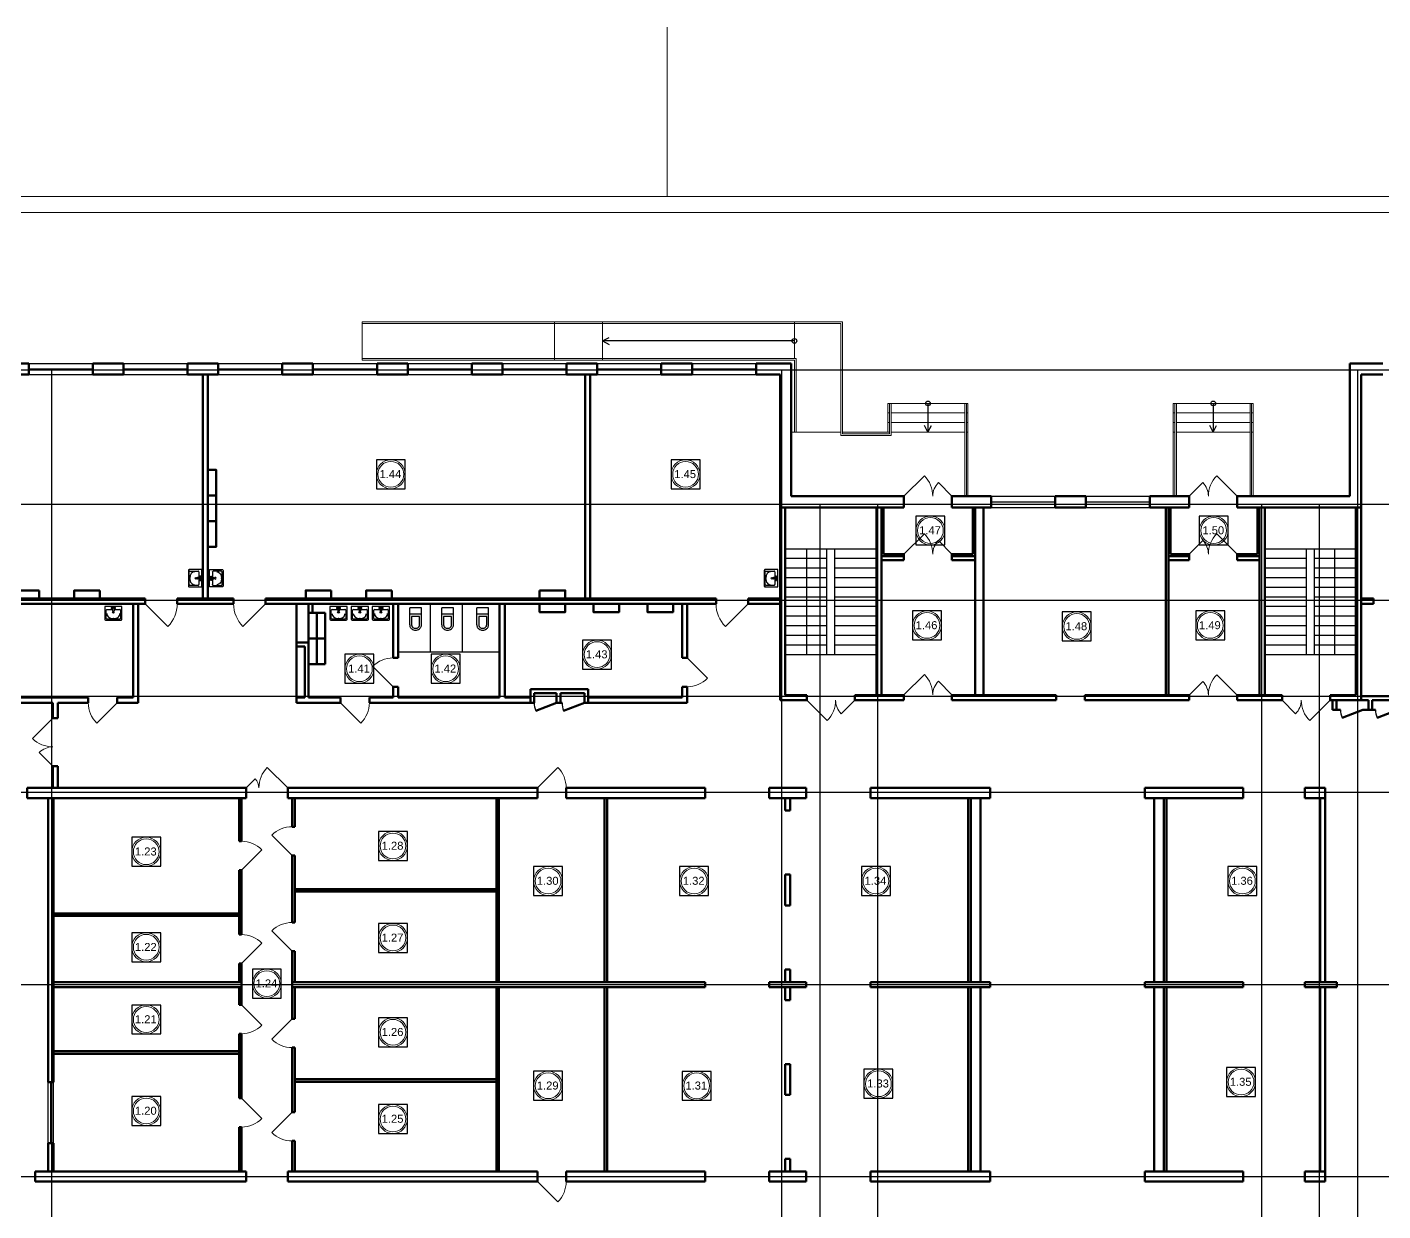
# Model space of a CAD drawing. Header units: metres. Extents: x -5 to 458, y -5 to 65.
# Drawn here: x 22.08 to 64.43, y 27.74 to 64.71 of the extents above; entities that cross this region are included whole.
import ezdxf
from ezdxf.enums import TextEntityAlignment as Align

# ---------------------------------------------------------------- set-up
doc = ezdxf.new("R2010")
doc.units = ezdxf.units.M
doc.linetypes.add('ACAD_ISO04W100', pattern=[30, 24, -3, 0, -3])
for name, color, linetype, lineweight in [('Level 50', 7, 'Continuous', 0), ('Двери', 250, 'Continuous', 5), ('Стены', 7, 'Continuous', 50)]:
    doc.layers.add(name, color=color, linetype=linetype, lineweight=lineweight)
for name, color, linetype in [('SANTEH', 7, 'Continuous'), ('YOLO_TABLE', 1, 'Continuous'), ('Окна', 127, 'Continuous'), ('Оси', 30, 'Continuous'), ('размеры оси', 163, 'Continuous'), ('Сантехника', 7, 'Continuous')]:
    doc.layers.add(name, color=color, linetype=linetype)
doc.styles.add('Style-Arial', font='arial.ttf')

# ---------------------------------------------------------------- blocks, each defined once
blk = doc.blocks.new('Rac7')
at = {"color": 0}
for p, q in [((-39501, -24232), (-39501, -23830)), ((-39474, -23808), (-38988, -23808)), ((-39457, -23859), (-39457, -24115)), ((-39032, -23838), (-39430, -23838)), ((-39430, -24136), (-39253, -24136)), ((-39253, -24186), (-39253, -24094)), ((-39221, -23855), (-39241, -23855)), ((-39209, -24186), (-39209, -24094)), ((-39209, -24136), (-39032, -24136)), ((-39005, -24115), (-39005, -23859)), ((-39005, -23859), (-39005, -23859)), ((-38961, -23830), (-38961, -24232)), ((-38961, -24232), (-39501, -24232)), ((-39297, -24164), (-39253, -24164)), ((-39297, -24194), (-39297, -24164)), ((-39165, -24194), (-39297, -24194)), ((-39253, -24186), (-39209, -24186)), ((-39209, -24164), (-39165, -24164)), ((-39165, -24164), (-39165, -24194))]:
    blk.add_line(p, q, dxfattribs=at)
at = {"color": 0, "extrusion": (0, 0, -1)}
for centre, major_axis, start_param, end_param in [((-39474, -23830), (-27, 0), 0, 1.570796), ((-39430, -23859), (-27, 0), 0, 1.570796), ((-39430, -24115), (-27, 0), -1.570796, 0), ((-39241, -24007), (-194, 0), 0, 1.570796), ((-39231, -24104), (-25.3, 0), 0.552816, 2.588777), ((-39221, -24007), (-194, 0), 1.570796, 3.141593), ((-39032, -23859), (-27, 0), 1.570796, 3.141593), ((-39032, -24115), (-27, 0), -3.141593, -1.570796), ((-38988, -23830), (-27, 0), 1.570796, 3.141593)]:
    blk.add_ellipse(centre, major_axis=major_axis, ratio=0.785714, start_param=start_param, end_param=end_param, dxfattribs=at)
blk.add_ellipse((-39231, -24048), major_axis=(-27.9, 0), ratio=0.785714, dxfattribs=at)
blk = doc.blocks.new('WC With Cistern_103')
at = {"layer": 'SANTEH', "linetype": 'Continuous'}
for p, q in [((0, 170), (0, 700)), ((370, 700), (0, 700)), ((370, 500), (0, 500)), ((60, 425), (60, 170)), ((310, 425), (60, 425)), ((310, 170), (310, 425)), ((370, 170), (370, 700))]:
    blk.add_line(p, q, dxfattribs=at)
for points in [[(0, 170), (1, 151), (4, 133), (10, 115), (17, 97), (27, 81), (38, 66), (51, 52), (65, 40)], [(60, 170), (61, 158), (63, 146), (66, 135), (71, 124), (77, 114), (84, 104), (92, 96), (101, 88)], [(65, 40), (92, 23), (122, 10), (153, 3), (185, 0), (217, 3), (248, 10), (278, 23), (305, 40)], [(101, 88), (120, 76), (141, 67), (163, 62), (185, 60), (207, 62), (229, 67), (250, 76), (269, 88)], [(269, 88), (278, 96), (286, 104), (293, 114), (299, 124), (304, 135), (307, 146), (309, 158), (310, 170)], [(305, 40), (319, 52), (332, 66), (343, 81), (353, 97), (360, 115), (366, 133), (369, 151), (370, 170)]]:
    blk.add_lwpolyline(points, dxfattribs=at)
blk = doc.blocks.new('*U49')
at = {"color": 7, "linetype": 'Continuous', "lineweight": 0}
blk.add_line((-21.025, 29.7), (-21.025, 34.988), dxfattribs=at)
at = {"color": 7, "linetype": 'Continuous', "lineweight": 0, "flags": 128}
blk.add_lwpolyline([(63.075, 29.7), (63.075, -29.7), (-63.075, -29.7), (-63.075, 29.7), (63.075, 29.7)], close=True, dxfattribs=at)
at = {"layer": 'Level 50', "color": 7, "linetype": 'Continuous', "lineweight": 13}
blk.add_line((62.575, 29.2), (-61.075, 29.2), dxfattribs=at)

msp = doc.modelspace()

# ---------------------------------------------------------------- linework, layer by layer
for p, q in [((40.050688, 54.910412), (40.260706, 55.016491)), ((46.050688, 54.910412), (40.050688, 54.910412)), ((40.050688, 54.910412), (40.260706, 54.804333)), ((50.220688, 52.960412), (50.220688, 52.060412)), ((59.130688, 52.960412), (59.130688, 52.060412)), ((50.220688, 52.060412), (50.114609, 52.27043)), ((50.220688, 52.060412), (50.326767, 52.27043)), ((59.130688, 52.060412), (59.024609, 52.27043)), ((59.130688, 52.060412), (59.236767, 52.27043)), ((48.610688, 48.410412), (45.760688, 48.410412)), ((46.437177, 45.110412), (46.437177, 48.410412)), ((47.060688, 45.110412), (47.060688, 48.410412)), ((47.310688, 45.110412), (47.310688, 48.410412)), ((63.590688, 48.410412), (60.740688, 48.410412)), ((62.040688, 45.110412), (62.040688, 48.410412)), ((62.290688, 45.110412), (62.290688, 48.410412)), ((62.930677, 45.110412), (62.930677, 48.410412)), ((47.060688, 48.110412), (45.760688, 48.110412)), ((48.610688, 48.110412), (47.310688, 48.110412)), ((62.040688, 48.110412), (60.740688, 48.110412)), ((63.590688, 48.110412), (62.290688, 48.110412)), ((47.060688, 47.810412), (45.760688, 47.810412)), ((47.060688, 47.510412), (45.760688, 47.510412)), ((48.610688, 47.810412), (47.310688, 47.810412)), ((48.610688, 47.510412), (47.310688, 47.510412)), ((62.040688, 47.810412), (60.740688, 47.810412)), ((62.040688, 47.510412), (60.740688, 47.510412)), ((63.590688, 47.810412), (62.290688, 47.810412)), ((63.590688, 47.510412), (62.290688, 47.510412)), ((47.060688, 47.210412), (45.760688, 47.210412)), ((48.610688, 47.210412), (47.310688, 47.210412)), ((62.040688, 47.210412), (60.740688, 47.210412)), ((63.590688, 47.210412), (62.290688, 47.210412)), ((47.060688, 46.910412), (45.760688, 46.910412)), ((47.060688, 46.610412), (45.760688, 46.610412)), ((48.610688, 46.910412), (47.310688, 46.910412)), ((48.610688, 46.610412), (47.310688, 46.610412)), ((62.040688, 46.910412), (60.740688, 46.910412)), ((62.040688, 46.610412), (60.740688, 46.610412)), ((63.590688, 46.910412), (62.290688, 46.910412)), ((63.590688, 46.610412), (62.290688, 46.610412)), ((47.060688, 46.310412), (45.760688, 46.310412)), ((48.610688, 46.310412), (47.310688, 46.310412)), ((62.040688, 46.310412), (60.740688, 46.310412)), ((63.590688, 46.310412), (62.290688, 46.310412)), ((47.060688, 46.010412), (45.760688, 46.010412)), ((48.610688, 46.010412), (47.310688, 46.010412)), ((62.040688, 46.010412), (60.740688, 46.010412)), ((63.590688, 46.010412), (62.290688, 46.010412)), ((47.060688, 45.710412), (45.760688, 45.710412)), ((47.060688, 45.410412), (45.760688, 45.410412)), ((48.610688, 45.710412), (47.310688, 45.710412)), ((48.610688, 45.410412), (47.310688, 45.410412)), ((62.040688, 45.710412), (60.740688, 45.710412)), ((62.040688, 45.410412), (60.740688, 45.410412)), ((63.590688, 45.710412), (62.290688, 45.710412)), ((63.590688, 45.410412), (62.290688, 45.410412)), ((48.610688, 45.110412), (45.760688, 45.110412)), ((63.590688, 45.110412), (60.740688, 45.110412))]:
    msp.add_line(p, q)
for centre in [(46.050688, 54.910412), (50.220688, 52.960412), (59.130688, 52.960412)]:
    msp.add_circle(centre, 0.07364)
at = {"color": 7, "linetype": 'Continuous', "lineweight": 13}
for centre, radius in [((33.441373, 50.744183), 0.452013), ((33.441373, 50.744183), 0.402013), ((42.648482, 50.744183), 0.452013), ((42.648482, 50.744183), 0.402013), ((50.296409, 48.988976), 0.452013), ((50.296409, 48.988976), 0.402013), ((59.146446, 48.988976), 0.452013), ((59.146446, 48.988976), 0.402013), ((50.188502, 46.024099), 0.452013), ((50.188502, 46.024099), 0.402013), ((54.867796, 45.992181), 0.452013), ((54.867796, 45.992181), 0.402013), ((59.038539, 46.024099), 0.452013), ((59.038539, 46.024099), 0.402013), ((39.884377, 45.114013), 0.452013), ((39.884377, 45.114013), 0.402013), ((32.460853, 44.669721), 0.452013), ((32.460853, 44.669721), 0.402013), ((35.156417, 44.669721), 0.452013), ((35.156417, 44.669721), 0.402013), ((25.800688, 38.955107), 0.452013), ((33.508581, 39.135167), 0.452013), ((33.508581, 39.135167), 0.402013), ((25.800688, 38.955107), 0.402013), ((38.355111, 38.039776), 0.452013), ((38.355111, 38.039776), 0.402013), ((42.915598, 38.039776), 0.452013), ((42.915598, 38.039776), 0.402013), ((48.59345, 38.039776), 0.452013), ((48.59345, 38.039776), 0.402013), ((60.042489, 38.039776), 0.452013), ((60.042489, 38.039776), 0.402013), ((25.800688, 35.972175), 0.452013), ((33.508581, 36.264319), 0.452013), ((33.508581, 36.264319), 0.402013), ((25.800688, 35.972175), 0.402013), ((29.56938, 34.834376), 0.452013), ((29.56938, 34.834376), 0.402013), ((25.800688, 33.714346), 0.452013), ((25.800688, 33.714346), 0.402013), ((33.508581, 33.317558), 0.452013), ((33.508581, 33.317558), 0.402013), ((60.001524, 31.760962), 0.452013), ((38.355111, 31.644488), 0.452013), ((38.355111, 31.644488), 0.402013), ((42.995958, 31.643162), 0.452013), ((42.995958, 31.643162), 0.402013), ((48.673958, 31.707716), 0.452013), ((48.673958, 31.707716), 0.402013), ((60.001524, 31.760962), 0.402013), ((25.800688, 30.857039), 0.452013), ((25.800688, 30.857039), 0.402013), ((33.508581, 30.605976), 0.452013), ((33.508581, 30.605976), 0.402013)]:
    msp.add_circle(centre, radius, dxfattribs=at)
at = {"layer": 'SANTEH'}
for p, q in [((34.670688, 46.700412), (34.670688, 45.200412)), ((35.670688, 46.700412), (35.670688, 45.200412)), ((33.670688, 45.200412), (36.840688, 45.200412))]:
    msp.add_line(p, q, dxfattribs=at)
for centre in [(38.620688, 43.610412), (39.490688, 43.610412), (63.807582, 43.390412), (64.900688, 43.390412)]:
    msp.add_arc(centre, 0.7, 180, 201.0579294, dxfattribs=at)
at = {"layer": 'YOLO_TABLE'}
for points in [[(32.98936, 50.29217), (33.893387, 50.29217), (33.893387, 51.196197), (32.98936, 51.196197)], [(42.196469, 50.29217), (43.100496, 50.29217), (43.100496, 51.196197), (42.196469, 51.196197)], [(49.844396, 48.536962), (50.748423, 48.536962), (50.748423, 49.440989), (49.844396, 49.440989)], [(58.694432, 48.536962), (59.598459, 48.536962), (59.598459, 49.440989), (58.694432, 49.440989)], [(49.736489, 45.572085), (50.640516, 45.572085), (50.640516, 46.476112), (49.736489, 46.476112)], [(54.415783, 45.540168), (55.319809, 45.540168), (55.319809, 46.444195), (54.415783, 46.444195)], [(58.586526, 45.572085), (59.490552, 45.572085), (59.490552, 46.476112), (58.586526, 46.476112)], [(39.432363, 44.662), (40.33639, 44.662), (40.33639, 45.566027), (39.432363, 45.566027)], [(32.008839, 44.217708), (32.912866, 44.217708), (32.912866, 45.121735), (32.008839, 45.121735)], [(34.704404, 44.217708), (35.60843, 44.217708), (35.60843, 45.121735), (34.704404, 45.121735)], [(25.348674, 38.503093), (26.252701, 38.503093), (26.252701, 39.40712), (25.348674, 39.40712)], [(33.056568, 38.683154), (33.960595, 38.683154), (33.960595, 39.587181), (33.056568, 39.587181)], [(37.903098, 37.587763), (38.807125, 37.587763), (38.807125, 38.491789), (37.903098, 38.491789)], [(42.463584, 37.587763), (43.367611, 37.587763), (43.367611, 38.491789), (42.463584, 38.491789)], [(48.141437, 37.587763), (49.045464, 37.587763), (49.045464, 38.491789), (48.141437, 38.491789)], [(59.590475, 37.587763), (60.494502, 37.587763), (60.494502, 38.491789), (59.590475, 38.491789)], [(25.348674, 35.520162), (26.252701, 35.520162), (26.252701, 36.424189), (25.348674, 36.424189)], [(33.056568, 35.812306), (33.960595, 35.812306), (33.960595, 36.716333), (33.056568, 36.716333)], [(29.117367, 34.382363), (30.021394, 34.382363), (30.021394, 35.286389), (29.117367, 35.286389)], [(25.348674, 33.262333), (26.252701, 33.262333), (26.252701, 34.166359), (25.348674, 34.166359)], [(33.056568, 32.865545), (33.960595, 32.865545), (33.960595, 33.769572), (33.056568, 33.769572)], [(59.549511, 31.308948), (60.453537, 31.308948), (60.453537, 32.212975), (59.549511, 32.212975)], [(37.903098, 31.192475), (38.807125, 31.192475), (38.807125, 32.096502), (37.903098, 32.096502)], [(42.543944, 31.191148), (43.447971, 31.191148), (43.447971, 32.095175), (42.543944, 32.095175)], [(48.221945, 31.255703), (49.125972, 31.255703), (49.125972, 32.15973), (48.221945, 32.15973)], [(25.348674, 30.405025), (26.252701, 30.405025), (26.252701, 31.309052), (25.348674, 31.309052)], [(33.056568, 30.153963), (33.960595, 30.153963), (33.960595, 31.05799), (33.056568, 31.05799)]]:
    msp.add_lwpolyline(points, close=True, dxfattribs=at)
at = {"layer": 'Двери'}
for p, q in [((49.470688, 50.060412), (50.107084, 50.696808)), ((50.970688, 50.060412), (50.546424, 50.484676)), ((58.380688, 50.060412), (58.804952, 50.484676)), ((59.880688, 50.060412), (59.244292, 50.696808)), ((49.470688, 48.250412), (50.107084, 48.886808)), ((59.880688, 48.250412), (59.244292, 48.886808)), ((50.970688, 48.250412), (50.546424, 48.674676)), ((58.380688, 48.250412), (58.804952, 48.674676)), ((25.770688, 46.700412), (26.477794, 45.993305)), ((29.530688, 46.700412), (28.823581, 45.993305)), ((44.600688, 46.700412), (43.893581, 45.993305)), ((42.700688, 45.010412), (43.337084, 44.374016)), ((33.510688, 44.110412), (32.874292, 44.746808)), ((49.470786, 43.860675), (50.107914, 44.496338)), ((59.880779, 43.848684), (59.245116, 44.485813)), ((50.970785, 43.858947), (50.54701, 44.2837)), ((58.38078, 43.850412), (58.805532, 44.274187)), ((46.435688, 43.690412), (47.072084, 43.054016)), ((47.935688, 43.690412), (47.511424, 43.266148)), ((61.280688, 43.690412), (61.704952, 43.266148)), ((62.780688, 43.690412), (62.144292, 43.054016)), ((24.890688, 43.610412), (24.254292, 42.974016)), ((31.870688, 43.610412), (32.507084, 42.974016)), ((22.880688, 43.130412), (22.244292, 42.494016)), ((22.880688, 41.630412), (22.456424, 42.054676)), ((30.220688, 40.950412), (29.584292, 41.586808)), ((38.020688, 40.950412), (38.657084, 41.586808)), ((28.920688, 40.950412), (29.20353, 41.233255)), ((30.360688, 38.835412), (29.724292, 39.471808)), ((28.780688, 38.380412), (29.417084, 39.016808)), ((30.360688, 35.845412), (29.724292, 36.481808)), ((28.780688, 35.465412), (29.417084, 36.101808)), ((28.780688, 34.170412), (29.417084, 33.534016)), ((30.360688, 33.735412), (29.724292, 33.099016)), ((28.780688, 31.255412), (29.417084, 30.619016)), ((30.360688, 30.820412), (29.724292, 30.184016)), ((38.020688, 28.650412), (38.657084, 28.014016))]:
    msp.add_line(p, q, dxfattribs=at)
for centre, radius, start, end in [((49.470688, 50.060412), 0.9, 0, 45), ((50.970688, 50.060412), 0.6, 135, 180), ((58.380688, 50.060412), 0.6, 0, 45), ((59.880688, 50.060412), 0.9, 135, 180), ((49.470688, 48.250412), 0.9, 0, 45), ((59.880688, 48.250412), 0.9, 135, 180), ((50.970688, 48.250412), 0.6, 135, 180), ((58.380688, 48.250412), 0.6, 0, 45), ((25.770688, 46.700412), 1, 315, 0), ((29.530688, 46.700412), 1, 180, 225), ((44.600688, 46.700412), 1, 180, 225), ((33.510688, 44.110412), 0.9, 90, 135), ((49.470786, 43.860675), 0.9, 359.9340033, 44.9340033), ((59.880779, 43.848684), 0.9, 134.9340033, 179.9340033), ((42.700688, 45.010412), 0.9, 270, 315), ((50.970785, 43.858947), 0.6, 134.9340033, 179.9340033), ((58.38078, 43.850412), 0.6, 359.9340033, 44.9340033), ((46.435688, 43.690412), 0.9, 315, 0), ((47.935688, 43.690412), 0.6, 180, 225), ((61.280688, 43.690412), 0.6, 315, 0), ((62.780688, 43.690412), 0.9, 180, 225), ((24.890688, 43.610412), 0.9, 180, 225), ((31.870688, 43.610412), 0.9, 315, 0), ((22.880688, 43.130412), 0.9, 225, 270), ((22.880688, 41.630412), 0.6, 90, 135), ((30.220688, 40.950412), 0.9, 135, 180), ((38.020688, 40.950412), 0.9, 0, 45), ((28.920688, 40.950412), 0.4, 0, 45), ((30.360688, 38.835412), 0.9, 90, 135), ((28.780688, 38.380412), 0.9, 45, 90), ((30.360688, 35.845412), 0.9, 90, 135), ((28.780688, 35.465412), 0.9, 45, 90), ((28.780688, 34.170412), 0.9, 270, 315), ((30.360688, 33.735412), 0.9, 225, 270), ((28.780688, 31.255412), 0.9, 270, 315), ((30.360688, 30.820412), 0.9, 225, 270), ((38.020688, 28.650412), 0.9, 315, 0)]:
    msp.add_arc(centre, radius, start, end, dxfattribs=at)
at = {"layer": 'Окна'}
for p, q in [((22.130688, 54.210412), (24.130688, 54.210412)), ((25.090688, 54.210412), (27.090688, 54.210412)), ((28.050688, 54.210412), (30.050688, 54.210412)), ((31.010688, 54.210412), (33.010688, 54.210412)), ((33.970688, 54.210412), (35.970688, 54.210412)), ((36.930688, 54.210412), (38.930688, 54.210412)), ((39.890688, 54.210412), (41.890688, 54.210412)), ((42.850688, 54.210412), (44.850688, 54.210412)), ((22.130688, 54.035412), (24.130688, 54.035412)), ((22.130688, 53.860412), (24.130688, 53.860412)), ((25.090688, 54.035412), (27.090688, 54.035412)), ((25.090688, 53.860412), (27.090688, 53.860412)), ((28.050688, 54.035412), (30.050688, 54.035412)), ((28.050688, 53.860412), (30.050688, 53.860412)), ((31.010688, 54.035412), (33.010688, 54.035412)), ((31.010688, 53.860412), (33.010688, 53.860412)), ((33.970688, 54.035412), (35.970688, 54.035412)), ((33.970688, 53.860412), (35.970688, 53.860412)), ((36.930688, 54.035412), (38.930688, 54.035412)), ((36.930688, 53.860412), (38.930688, 53.860412)), ((39.890688, 54.035412), (41.890688, 54.035412)), ((39.890688, 53.860412), (41.890688, 53.860412)), ((42.850688, 54.035412), (44.850688, 54.035412)), ((42.850688, 53.860412), (44.850688, 53.860412)), ((52.195688, 50.060412), (54.195688, 50.060412)), ((55.155688, 50.060412), (57.155688, 50.060412)), ((52.195688, 49.885412), (54.195688, 49.885412)), ((52.195688, 49.710412), (54.195688, 49.710412)), ((55.155688, 49.885412), (57.155688, 49.885412)), ((55.155688, 49.710412), (57.155688, 49.710412)), ((22.740688, 29.855412), (22.740688, 31.755412)), ((22.820688, 29.855412), (22.820688, 31.755412)), ((22.900688, 29.855412), (22.900688, 31.755412))]:
    msp.add_line(p, q, dxfattribs=at)
at = {"layer": 'Оси', "linetype": 'ACAD_ISO04W100', "ltscale": 40}
for p, q in [((90.640688, 54.000412), (6.290991, 54.000412)), ((22.840688, 54.000412), (22.840688, 9.979035)), ((45.640688, 54.000412), (45.640688, 9.979035)), ((63.640688, 54.000412), (63.640688, 9.979035)), ((91.026587, 49.800412), (6.290991, 49.800412)), ((46.840688, 49.800412), (46.840688, 9.979035)), ((48.640688, 49.800412), (48.640688, 9.979035)), ((60.640688, 49.800412), (60.640688, 9.979035)), ((62.440688, 49.800412), (62.440688, 9.979035)), ((90.640688, 46.800412), (6.290991, 46.800412)), ((90.640688, 43.800412), (6.290991, 43.800412)), ((96.840688, 40.800412), (6.290991, 40.800412)), ((96.840688, 34.800412), (6.290991, 34.800412)), ((96.840688, 28.800412), (6.290991, 28.800412))]:
    msp.add_line(p, q, dxfattribs=at)
at = {"layer": 'размеры оси', "color": 7, "lineweight": 13}
for p, q in [((48.970688, 52.060412), (48.970688, 52.960412)), ((48.970688, 52.960412), (51.470688, 52.960412)), ((51.470688, 52.960412), (51.470688, 50.060412)), ((57.880688, 50.060412), (57.880688, 52.960412)), ((57.880688, 52.960412), (60.380688, 52.960412)), ((60.380688, 52.960412), (60.380688, 50.060412)), ((45.950688, 52.060412), (47.500688, 52.060412)), ((47.550688, 52.060412), (49.020688, 52.060412)), ((49.070688, 52.060412), (51.370688, 52.060412)), ((51.420688, 52.060412), (51.470688, 52.060412)), ((57.930688, 52.060412), (57.880688, 52.060412)), ((57.980688, 52.060412), (60.280688, 52.060412)), ((60.330688, 52.060412), (60.380688, 52.060412))]:
    msp.add_line(p, q, dxfattribs=at)
at = {"layer": 'размеры оси', "color": 7, "lineweight": 0}
for p, q in [((48.970688, 52.660412), (49.020688, 52.660412)), ((49.070688, 52.660412), (51.370688, 52.660412)), ((51.420688, 52.660412), (51.470688, 52.660412)), ((57.880688, 52.660412), (57.930688, 52.660412)), ((57.980688, 52.660412), (60.280688, 52.660412)), ((60.330688, 52.660412), (60.380688, 52.660412)), ((48.970688, 52.360412), (49.020688, 52.360412)), ((49.070688, 52.360412), (51.370688, 52.360412)), ((51.420688, 52.360412), (51.470688, 52.360412)), ((57.880688, 52.360412), (57.930688, 52.360412)), ((57.980688, 52.360412), (60.280688, 52.360412)), ((60.330688, 52.360412), (60.380688, 52.360412))]:
    msp.add_line(p, q, dxfattribs=at)
at = {"layer": 'размеры оси', "color": 7, "lineweight": 13, "flags": 128}
for points in [[(47.500688, 55.460412), (32.550688, 55.460412), (32.550688, 55.510412)], [(46.050688, 54.310412), (40.050688, 54.310412), (40.050688, 55.510412), (46.050688, 55.510412), (46.050688, 54.360412)], [(47.550688, 52.060412), (47.550688, 55.510412), (46.050688, 55.510412), (46.050688, 54.360412)], [(47.550688, 55.510412), (47.550688, 52.010412)], [(47.500688, 51.960412), (47.500688, 55.460412)], [(46.100688, 54.360412), (32.550688, 54.360412), (32.550688, 54.310412), (46.050688, 54.310412)], [(46.050688, 54.310412), (46.050688, 52.060412), (46.100688, 52.060412), (46.100688, 54.360412)], [(46.050688, 54.310412), (46.050688, 52.060412), (47.500688, 52.060412)], [(49.070688, 51.960412), (49.070688, 52.960412), (49.020688, 52.960412), (49.020688, 52.010412)], [(57.980688, 50.060412), (57.980688, 52.960412), (57.930688, 52.960412), (57.930688, 50.060412)], [(49.070688, 51.960412), (47.500688, 51.960412)], [(47.550688, 52.010412), (49.020688, 52.010412)]]:
    msp.add_lwpolyline(points, dxfattribs=at)
at = {"layer": 'размеры оси', "color": 7, "lineweight": 13}
for points in [[(38.550688, 54.310412), (32.550688, 54.310412), (32.550688, 55.510412), (38.550688, 55.510412)], [(40.050688, 55.510412), (38.550688, 55.510412), (38.550688, 54.310412), (40.050688, 54.310412)], [(51.420688, 52.960412), (51.420688, 50.060412), (51.370688, 50.060412), (51.370688, 52.960412)], [(60.330688, 52.960412), (60.330688, 50.060412), (60.280688, 50.060412), (60.280688, 52.960412)]]:
    msp.add_3dface(points, dxfattribs=at)
at = {"layer": 'Стены'}
for p, q in [((21.170688, 54.210412), (22.130688, 54.210412)), ((22.130688, 53.860412), (22.130688, 54.210412)), ((24.130688, 53.860412), (24.130688, 54.210412)), ((24.130688, 54.210412), (25.090688, 54.210412)), ((25.090688, 53.860412), (25.090688, 54.210412)), ((27.090688, 53.860412), (27.090688, 54.210412)), ((27.090688, 54.210412), (28.050688, 54.210412)), ((28.050688, 53.860412), (28.050688, 54.210412)), ((30.050688, 53.860412), (30.050688, 54.210412)), ((30.050688, 54.210412), (31.010688, 54.210412)), ((31.010688, 53.860412), (31.010688, 54.210412)), ((33.010688, 53.860412), (33.010688, 54.210412)), ((33.010688, 54.210412), (33.970688, 54.210412)), ((33.970688, 53.860412), (33.970688, 54.210412)), ((35.970688, 53.860412), (35.970688, 54.210412)), ((35.970688, 54.210412), (36.930688, 54.210412)), ((36.930688, 53.860412), (36.930688, 54.210412)), ((38.930688, 53.860412), (38.930688, 54.210412)), ((38.930688, 54.210412), (39.890688, 54.210412)), ((39.890688, 53.860412), (39.890688, 54.210412)), ((41.890688, 53.860412), (41.890688, 54.210412)), ((41.890688, 54.210412), (42.850688, 54.210412)), ((42.850688, 53.860412), (42.850688, 54.210412)), ((44.850688, 53.860412), (44.850688, 54.210412)), ((44.850688, 54.210412), (45.950688, 54.210412)), ((45.950688, 50.060412), (45.950688, 54.210412)), ((63.400688, 54.210412), (63.400688, 50.060412)), ((64.430688, 54.210412), (63.400688, 54.210412)), ((21.170688, 53.860412), (22.130688, 53.860412)), ((24.130688, 53.860412), (25.090688, 53.860412)), ((27.090688, 53.860412), (28.050688, 53.860412)), ((27.570688, 53.860412), (27.570688, 46.860412)), ((27.730688, 53.860412), (27.730688, 46.860412)), ((30.050688, 53.860412), (31.010688, 53.860412)), ((33.010688, 53.860412), (33.970688, 53.860412)), ((35.970688, 53.860412), (36.930688, 53.860412)), ((38.930688, 53.860412), (39.890688, 53.860412)), ((39.510688, 53.860412), (39.510688, 46.860412)), ((39.670688, 53.860412), (39.670688, 46.860412)), ((41.890688, 53.860412), (42.850688, 53.860412)), ((44.850688, 53.860412), (45.600688, 53.860412)), ((45.600688, 43.690412), (45.600688, 53.860412)), ((63.750688, 53.860412), (63.750688, 49.710412)), ((64.430688, 53.860412), (63.750688, 53.860412)), ((49.470688, 50.060412), (45.950688, 50.060412)), ((49.470688, 50.060412), (49.470688, 49.710412)), ((50.970688, 50.060412), (50.970688, 49.710412)), ((52.195688, 50.060412), (50.970688, 50.060412)), ((52.195688, 50.060412), (52.195688, 49.710412)), ((54.195688, 50.060412), (54.195688, 49.710412)), ((55.155688, 50.060412), (54.195688, 50.060412)), ((55.155688, 50.060412), (55.155688, 49.710412)), ((58.380688, 50.060412), (57.155688, 50.060412)), ((57.155688, 50.060412), (57.155688, 49.710412)), ((58.380688, 50.060412), (58.380688, 49.710412)), ((63.400688, 50.060412), (59.880688, 50.060412)), ((59.880688, 50.060412), (59.880688, 49.710412)), ((49.470688, 49.710412), (45.600688, 49.710412)), ((45.760688, 43.850412), (45.760688, 49.710412)), ((48.610688, 43.850412), (48.610688, 49.710412)), ((48.770688, 43.850412), (48.770688, 49.710412)), ((48.835688, 48.250412), (48.835688, 49.710412)), ((52.195688, 49.710412), (50.970688, 49.710412)), ((51.625688, 48.250412), (51.625688, 49.710412)), ((51.690688, 43.850412), (51.690688, 49.710412)), ((51.950688, 43.850412), (51.950688, 49.710412)), ((55.155688, 49.710412), (54.195688, 49.710412)), ((58.380688, 49.710412), (57.155688, 49.710412)), ((57.650688, 43.850412), (57.650688, 49.710412)), ((57.730688, 43.850412), (57.730688, 49.710412)), ((57.795688, 48.250412), (57.795688, 49.710412)), ((63.750688, 49.710412), (59.880688, 49.710412)), ((60.515688, 48.250412), (60.515688, 49.710412)), ((60.580688, 43.850412), (60.580688, 49.710412)), ((60.740688, 43.850412), (60.740688, 49.710412)), ((63.590688, 43.850412), (63.590688, 49.710412)), ((63.750688, 43.690412), (63.750688, 49.710412)), ((49.470688, 48.185412), (48.770688, 48.185412)), ((49.470688, 48.065412), (48.770688, 48.065412)), ((49.470688, 48.250412), (48.835688, 48.250412)), ((49.470688, 48.250412), (49.470688, 48.065412)), ((51.625688, 48.250412), (50.970688, 48.250412)), ((50.970688, 48.250412), (50.970688, 48.065412)), ((51.690688, 48.185412), (50.970688, 48.185412)), ((51.690688, 48.065412), (50.970688, 48.065412)), ((58.380688, 48.185412), (57.730688, 48.185412)), ((58.380688, 48.065412), (57.730688, 48.065412)), ((58.380688, 48.250412), (57.795688, 48.250412)), ((58.380688, 48.250412), (58.380688, 48.065412)), ((60.515688, 48.250412), (59.880688, 48.250412)), ((59.880688, 48.250412), (59.880688, 48.065412)), ((60.580688, 48.185412), (59.880688, 48.185412)), ((60.580688, 48.065412), (59.880688, 48.065412)), ((18.720688, 46.860412), (25.770688, 46.860412)), ((19.920688, 46.700412), (25.770688, 46.700412)), ((25.390688, 43.770412), (25.390688, 46.700412)), ((25.550688, 43.610412), (25.550688, 46.700412)), ((25.770688, 46.860412), (25.770688, 46.700412)), ((26.770688, 46.860412), (26.770688, 46.700412)), ((26.770688, 46.860412), (28.530688, 46.860412)), ((26.770688, 46.700412), (28.530688, 46.700412)), ((28.530688, 46.860412), (28.530688, 46.700412)), ((29.530688, 46.860412), (29.530688, 46.700412)), ((29.530688, 46.860412), (43.600688, 46.860412)), ((29.530688, 46.700412), (43.600688, 46.700412)), ((30.490688, 43.770412), (30.490688, 46.700412)), ((30.870688, 43.770412), (30.870688, 46.700412)), ((30.870688, 46.700412), (31.390688, 46.700412)), ((30.990688, 46.418387), (30.990688, 46.700412)), ((33.510688, 46.700412), (33.510688, 45.010412)), ((33.670688, 46.700412), (33.670688, 45.010412)), ((36.840688, 46.700412), (36.840688, 43.770412)), ((37.000688, 46.700412), (37.000688, 43.770412)), ((42.540688, 46.700412), (42.540688, 45.010412)), ((42.700688, 46.700412), (42.700688, 45.010412)), ((43.600688, 46.860412), (43.600688, 46.700412)), ((44.600688, 46.860412), (44.600688, 46.700412)), ((44.600688, 46.860412), (45.600688, 46.860412)), ((44.600688, 46.700412), (45.600688, 46.700412)), ((63.750688, 46.860412), (64.135688, 46.860412)), ((63.750688, 46.700412), (64.135688, 46.700412)), ((64.135688, 46.860412), (64.135688, 46.700412)), ((30.870688, 46.418387), (30.870688, 44.818387)), ((31.390688, 46.418387), (30.870688, 46.418387)), ((31.130688, 44.818387), (31.130688, 46.418387)), ((31.390688, 46.418387), (31.390688, 44.818387)), ((30.490688, 45.490412), (30.870688, 45.490412)), ((30.490688, 45.370412), (30.490688, 45.490412)), ((30.490688, 45.370412), (30.750688, 45.370412)), ((30.750688, 43.770412), (30.750688, 45.370412)), ((30.870688, 45.618387), (31.390688, 45.618387)), ((33.510688, 45.010412), (33.670688, 45.010412)), ((42.540688, 45.010412), (42.700688, 45.010412)), ((30.870688, 44.818387), (31.390688, 44.818387)), ((33.510688, 44.110412), (33.670688, 44.110412)), ((33.510688, 44.110412), (33.510688, 43.770412)), ((33.670688, 44.110412), (33.670688, 43.770412)), ((42.540688, 44.110412), (42.700688, 44.110412)), ((42.540688, 44.110412), (42.540688, 43.770412)), ((42.700688, 44.110412), (42.700688, 43.610412)), ((19.920688, 43.770412), (23.990688, 43.770412)), ((23.990688, 43.610412), (23.990688, 43.770412)), ((24.890688, 43.610412), (24.890688, 43.770412)), ((24.890688, 43.770412), (25.390688, 43.770412)), ((30.490688, 43.770412), (30.750688, 43.770412)), ((30.490688, 43.770412), (30.490688, 43.610412)), ((30.870688, 43.770412), (31.870688, 43.770412)), ((31.870688, 43.770412), (31.870688, 43.610412)), ((32.770688, 43.770412), (32.770688, 43.610412)), ((32.770688, 43.770412), (33.510688, 43.770412)), ((33.670688, 43.770412), (36.840688, 43.770412)), ((37.000688, 43.770412), (37.800688, 43.770412)), ((37.800688, 44.030412), (37.800688, 43.610412)), ((37.800688, 44.030412), (39.610688, 44.030412)), ((37.920688, 43.910412), (37.920688, 43.610412)), ((37.920688, 43.910412), (38.620688, 43.910412)), ((38.620688, 43.910412), (38.620688, 43.610412)), ((38.740688, 43.910412), (38.740688, 43.610412)), ((38.740688, 43.910412), (39.490688, 43.910412)), ((39.490688, 43.910412), (39.490688, 43.610412)), ((39.610688, 44.030412), (39.610688, 43.610412)), ((39.610688, 43.770412), (42.540688, 43.770412)), ((46.435688, 43.690412), (45.600688, 43.690412)), ((46.435688, 43.850412), (45.760688, 43.850412)), ((46.435688, 43.850412), (46.435688, 43.690412)), ((49.470688, 43.850412), (47.935688, 43.850412)), ((47.935688, 43.850412), (47.935688, 43.690412)), ((49.470688, 43.690412), (47.935688, 43.690412)), ((49.470688, 43.850412), (49.470688, 43.690412)), ((50.970688, 43.850412), (50.970688, 43.690412)), ((54.225688, 43.850412), (50.970688, 43.850412)), ((54.225688, 43.690412), (50.970688, 43.690412)), ((54.225688, 43.850412), (54.225688, 43.690412)), ((58.380688, 43.850412), (55.125688, 43.850412)), ((55.125688, 43.850412), (55.125688, 43.690412)), ((58.380688, 43.690412), (55.125688, 43.690412)), ((58.380688, 43.850412), (58.380688, 43.690412)), ((61.280688, 43.850412), (59.880688, 43.850412)), ((59.880688, 43.850412), (59.880688, 43.690412)), ((61.280688, 43.690412), (59.880688, 43.690412)), ((61.280688, 43.850412), (61.280688, 43.690412)), ((63.590688, 43.850412), (62.780688, 43.850412)), ((62.780688, 43.850412), (62.780688, 43.690412)), ((63.750688, 43.690412), (62.780688, 43.690412)), ((62.860688, 43.690412), (62.860688, 43.390412)), ((62.980688, 43.690412), (62.980688, 43.390412)), ((63.750688, 43.810412), (65.020688, 43.810412)), ((63.750688, 43.690412), (63.980688, 43.690412)), ((63.980688, 43.690412), (63.980688, 43.390412)), ((64.100688, 43.690412), (64.100688, 43.390412)), ((64.100688, 43.690412), (64.900688, 43.690412)), ((19.920688, 43.610412), (22.880688, 43.610412)), ((22.880688, 43.130412), (22.880688, 43.610412)), ((23.040688, 43.610412), (23.990688, 43.610412)), ((23.040688, 43.130412), (23.040688, 43.610412)), ((24.890688, 43.610412), (25.550688, 43.610412)), ((30.490688, 43.610412), (31.870688, 43.610412)), ((32.770688, 43.610412), (37.920688, 43.610412)), ((38.620688, 43.610412), (37.967435, 43.358894)), ((38.620688, 43.610412), (38.790688, 43.610412)), ((39.490688, 43.610412), (38.837435, 43.358894)), ((39.490688, 43.610412), (42.700688, 43.610412)), ((63.107582, 43.390412), (62.860688, 43.390412)), ((63.807582, 43.390412), (63.15433, 43.138894)), ((64.200688, 43.390412), (63.807582, 43.390412)), ((64.900688, 43.390412), (64.247435, 43.138894)), ((22.880688, 43.130412), (23.040688, 43.130412)), ((22.880688, 40.950412), (22.880688, 41.630412)), ((22.880688, 41.630412), (23.040688, 41.630412)), ((23.040688, 40.950412), (23.040688, 41.630412)), ((22.080688, 40.630412), (22.080688, 40.950412)), ((22.080688, 40.950412), (28.920688, 40.950412)), ((28.920688, 40.630412), (28.920688, 40.950412)), ((30.220688, 40.630412), (30.220688, 40.950412)), ((30.220688, 40.950412), (38.020688, 40.950412)), ((38.020688, 40.950412), (38.020688, 40.630412)), ((38.920688, 40.950412), (38.920688, 40.630412)), ((38.920688, 40.950412), (43.260688, 40.950412)), ((43.260688, 40.950412), (43.260688, 40.630412)), ((45.260688, 40.950412), (45.260688, 40.630412)), ((45.260688, 40.950412), (46.420688, 40.950412)), ((46.420688, 40.950412), (46.420688, 40.630412)), ((48.420688, 40.950412), (48.420688, 40.630412)), ((48.420688, 40.950412), (52.160688, 40.950412)), ((52.160688, 40.630412), (52.160688, 40.950412)), ((56.990688, 40.950412), (60.070688, 40.950412)), ((56.990688, 40.630412), (56.990688, 40.950412)), ((60.070688, 40.630412), (60.070688, 40.950412)), ((61.990688, 40.950412), (62.630688, 40.950412)), ((61.990688, 40.630412), (61.990688, 40.950412)), ((62.630688, 34.880412), (62.630688, 40.950412)), ((22.080688, 40.630412), (28.920688, 40.630412)), ((22.740688, 31.755412), (22.740688, 40.630412)), ((22.900688, 31.755412), (22.900688, 40.630412)), ((28.700688, 39.280412), (28.700688, 40.630412)), ((28.780688, 39.280412), (28.780688, 40.630412)), ((30.220688, 40.630412), (38.020688, 40.630412)), ((30.360688, 39.735412), (30.360688, 40.630412)), ((30.440688, 39.735412), (30.440688, 40.630412)), ((36.740688, 34.880412), (36.740688, 40.630412)), ((36.820688, 34.880412), (36.820688, 40.630412)), ((38.920688, 40.630412), (43.260688, 40.630412)), ((40.120688, 34.880412), (40.120688, 40.630412)), ((40.200688, 34.880412), (40.200688, 40.630412)), ((45.260688, 40.630412), (46.420688, 40.630412)), ((45.760688, 40.630412), (45.760688, 40.240412)), ((45.760688, 40.240412), (45.920688, 40.240412)), ((45.920688, 40.630412), (45.920688, 40.240412)), ((48.420688, 40.630412), (52.160688, 40.630412)), ((51.480688, 34.880412), (51.480688, 40.630412)), ((51.560688, 34.880412), (51.560688, 40.630412)), ((51.860688, 34.880412), (51.860688, 40.630412)), ((56.990688, 40.630412), (60.070688, 40.630412)), ((57.290688, 34.880412), (57.290688, 40.630412)), ((57.590688, 34.880412), (57.590688, 40.630412)), ((57.670688, 34.880412), (57.670688, 40.630412)), ((61.990688, 40.630412), (62.630688, 40.630412)), ((62.470688, 34.880412), (62.470688, 40.630412)), ((30.440688, 39.735412), (30.360688, 39.735412)), ((28.700688, 39.280412), (28.780688, 39.280412)), ((30.360688, 36.745412), (30.360688, 38.835412)), ((30.440688, 38.835412), (30.360688, 38.835412)), ((30.440688, 36.745412), (30.440688, 38.835412)), ((28.700688, 38.380412), (28.780688, 38.380412)), ((28.700688, 36.365412), (28.700688, 38.380412)), ((28.780688, 36.365412), (28.780688, 38.380412)), ((45.760688, 38.240412), (45.920688, 38.240412)), ((45.760688, 38.240412), (45.760688, 37.280412)), ((45.920688, 38.240412), (45.920688, 37.280412)), ((30.440688, 37.790412), (36.740688, 37.790412)), ((30.440688, 37.710412), (36.740688, 37.710412)), ((45.760688, 37.280412), (45.920688, 37.280412)), ((22.900688, 37.030412), (28.700688, 37.030412)), ((22.900688, 36.950412), (28.700688, 36.950412)), ((30.440688, 36.745412), (30.360688, 36.745412)), ((28.700688, 36.365412), (28.780688, 36.365412)), ((30.440688, 35.845412), (30.360688, 35.845412)), ((30.360688, 33.735412), (30.360688, 35.845412)), ((30.440688, 34.880412), (30.440688, 35.845412)), ((28.700688, 34.880412), (28.700688, 35.465412)), ((28.700688, 35.465412), (28.780688, 35.465412)), ((28.780688, 34.170412), (28.780688, 35.465412)), ((45.760688, 35.280412), (45.920688, 35.280412)), ((45.760688, 35.280412), (45.760688, 34.880412)), ((45.920688, 35.280412), (45.920688, 34.880412)), ((22.900688, 34.880412), (28.780688, 34.880412)), ((30.360688, 34.880412), (43.260688, 34.880412)), ((43.260688, 34.880412), (43.260688, 34.720412)), ((45.260688, 34.880412), (46.420688, 34.880412)), ((45.260688, 34.880412), (45.260688, 34.720412)), ((46.420688, 34.880412), (46.420688, 34.720412)), ((48.420688, 34.880412), (52.160688, 34.880412)), ((48.420688, 34.880412), (48.420688, 34.720412)), ((52.160688, 34.720412), (52.160688, 34.880412)), ((56.990688, 34.720412), (56.990688, 34.880412)), ((56.990688, 34.880412), (60.070688, 34.880412)), ((60.070688, 34.720412), (60.070688, 34.880412)), ((61.990688, 34.880412), (62.990688, 34.880412)), ((61.990688, 34.720412), (61.990688, 34.880412)), ((62.990688, 34.720412), (62.990688, 34.880412)), ((22.900688, 34.720412), (28.780688, 34.720412)), ((28.700688, 34.170412), (28.700688, 34.720412)), ((30.360688, 34.720412), (43.260688, 34.720412)), ((30.440688, 33.735412), (30.440688, 34.720412)), ((36.740688, 28.970412), (36.740688, 34.720412)), ((36.820688, 28.970412), (36.820688, 34.720412)), ((40.120688, 28.970412), (40.120688, 34.720412)), ((40.200688, 28.970412), (40.200688, 34.720412)), ((45.260688, 34.720412), (46.420688, 34.720412)), ((45.760688, 34.720412), (45.760688, 34.320412)), ((45.760688, 34.320412), (45.920688, 34.320412)), ((45.920688, 34.720412), (45.920688, 34.320412)), ((48.420688, 34.720412), (52.160688, 34.720412)), ((51.480688, 28.970412), (51.480688, 34.720412)), ((51.560688, 28.970412), (51.560688, 34.720412)), ((51.860688, 28.970412), (51.860688, 34.720412)), ((56.990688, 34.720412), (60.070688, 34.720412)), ((57.290688, 28.970412), (57.290688, 34.720412)), ((57.590688, 28.970412), (57.590688, 34.720412)), ((57.670688, 28.970412), (57.670688, 34.720412)), ((61.990688, 34.720412), (62.990688, 34.720412)), ((62.470688, 28.970412), (62.470688, 34.720412)), ((62.630688, 28.650412), (62.630688, 34.720412)), ((28.700688, 34.170412), (28.780688, 34.170412)), ((30.440688, 33.735412), (30.360688, 33.735412)), ((28.700688, 32.860412), (28.700688, 33.270412)), ((28.700688, 33.270412), (28.780688, 33.270412)), ((28.780688, 31.255412), (28.780688, 33.270412)), ((22.900688, 32.720412), (28.700688, 32.720412)), ((22.900688, 32.640412), (28.700688, 32.640412)), ((28.700688, 31.255412), (28.700688, 32.870412)), ((30.440688, 32.835412), (30.360688, 32.835412)), ((30.360688, 30.820412), (30.360688, 32.835412)), ((30.440688, 30.820412), (30.440688, 32.835412)), ((45.760688, 32.320412), (45.920688, 32.320412)), ((45.760688, 32.320412), (45.760688, 31.360412)), ((45.920688, 32.320412), (45.920688, 31.360412)), ((30.440688, 31.850412), (36.740688, 31.850412)), ((30.440688, 31.770412), (36.740688, 31.770412)), ((22.740688, 31.755412), (22.900688, 31.755412)), ((45.760688, 31.360412), (45.920688, 31.360412)), ((28.700688, 31.255412), (28.780688, 31.255412)), ((30.440688, 30.820412), (30.360688, 30.820412)), ((28.700688, 28.970412), (28.700688, 30.355412)), ((28.700688, 30.355412), (28.780688, 30.355412)), ((28.780688, 28.970412), (28.780688, 30.355412)), ((22.740688, 28.970412), (22.740688, 29.855412)), ((22.740688, 29.855412), (22.900688, 29.855412)), ((22.900688, 28.970412), (22.900688, 29.855412)), ((30.360688, 28.970412), (30.360688, 29.920412)), ((30.440688, 29.920412), (30.360688, 29.920412)), ((30.440688, 28.970412), (30.440688, 29.920412)), ((45.760688, 29.360412), (45.920688, 29.360412)), ((45.760688, 29.360412), (45.760688, 28.970412)), ((45.920688, 29.360412), (45.920688, 28.970412)), ((22.330688, 28.650412), (22.330688, 28.970412)), ((22.330688, 28.970412), (28.920688, 28.970412)), ((28.920688, 28.650412), (28.920688, 28.970412)), ((30.220688, 28.650412), (30.220688, 28.970412)), ((30.220688, 28.970412), (38.020688, 28.970412)), ((38.020688, 28.970412), (38.020688, 28.650412)), ((38.920688, 28.970412), (38.920688, 28.650412)), ((38.920688, 28.970412), (43.260688, 28.970412)), ((43.260688, 28.970412), (43.260688, 28.650412)), ((45.260688, 28.970412), (46.420688, 28.970412)), ((45.260688, 28.970412), (45.260688, 28.650412)), ((46.420688, 28.970412), (46.420688, 28.650412)), ((48.420688, 28.970412), (52.160688, 28.970412)), ((48.420688, 28.970412), (48.420688, 28.650412)), ((52.160688, 28.650412), (52.160688, 28.970412)), ((56.990688, 28.650412), (56.990688, 28.970412)), ((56.990688, 28.970412), (60.070688, 28.970412)), ((60.070688, 28.650412), (60.070688, 28.970412)), ((61.990688, 28.650412), (61.990688, 28.970412)), ((61.990688, 28.970412), (62.630688, 28.970412)), ((22.330688, 28.650412), (28.920688, 28.650412)), ((30.220688, 28.650412), (38.020688, 28.650412)), ((38.920688, 28.650412), (43.260688, 28.650412)), ((45.260688, 28.650412), (46.420688, 28.650412)), ((48.420688, 28.650412), (52.160688, 28.650412)), ((56.990688, 28.650412), (60.070688, 28.650412)), ((61.990688, 28.650412), (62.630688, 28.650412))]:
    msp.add_line(p, q, dxfattribs=at)
for points in [[(27.730688, 50.083051), (27.990688, 50.083051), (27.990688, 50.883051), (27.730688, 50.883051)], [(27.730688, 49.283051), (27.990688, 49.283051), (27.990688, 50.083051), (27.730688, 50.083051)], [(27.730688, 48.483051), (27.990688, 48.483051), (27.990688, 49.283051), (27.730688, 49.283051)], [(22.461388, 47.120412), (22.461388, 46.860412), (21.661388, 46.860412), (21.661388, 47.120412)], [(24.351502, 47.120412), (24.351502, 46.860412), (23.551502, 46.860412), (23.551502, 47.120412)], [(31.583175, 47.120412), (31.583175, 46.860412), (30.783175, 46.860412), (30.783175, 47.120412)], [(33.473289, 47.120412), (33.473289, 46.860412), (32.673289, 46.860412), (32.673289, 47.120412)], [(38.08887, 47.120412), (38.08887, 46.860412), (38.88887, 46.860412), (38.88887, 47.120412)], [(38.08887, 46.700412), (38.08887, 46.440412), (38.88887, 46.440412), (38.88887, 46.700412)], [(40.572627, 46.700412), (40.572627, 46.440412), (39.772627, 46.440412), (39.772627, 46.700412)], [(42.256384, 46.700412), (42.256384, 46.440412), (41.456384, 46.440412), (41.456384, 46.700412)], [(30.870688, 44.818387), (31.130688, 44.818387), (31.130688, 45.618387), (30.870688, 45.618387)]]:
    msp.add_lwpolyline(points, close=True, dxfattribs=at)

# ---------------------------------------------------------------- block references
at = {"layer": 'Level 50', "color": 7, "linetype": 'Continuous', "lineweight": 13}
msp.add_blockref('*U49', (63.097116, 29.726332), dxfattribs=at)
at = {"layer": 'размеры оси', "color": 7, "lineweight": 0, "xscale": 0.001, "zscale": 0.001, "rotation": 270}
for p, yscale in [((3.308797, 8.266244), -0.001), ((52.009126, 8.266244), 0.001), ((21.298297, 8.266244), -0.001)]:
    msp.add_blockref('Rac7', p, dxfattribs=dict(at, yscale=yscale))
at = {"layer": 'размеры оси', "color": 7, "lineweight": 0, "xscale": 0.001, "yscale": -0.001, "zscale": 0.001}
for p in [(64.005235, 22.385275), (71.039142, 22.385275), (71.705378, 22.385275), (72.36448, 22.385275)]:
    msp.add_blockref('Rac7', p, dxfattribs=at)
at = {"layer": 'Сантехника', "color": 0, "lineweight": -2, "xscale": 0.001, "yscale": 0.001, "zscale": 0.001}
for p in [(34.030554, 45.873712), (35.030279, 45.873712), (36.126377, 45.873712)]:
    msp.add_blockref('WC With Cistern_103', p, dxfattribs=at)

# ---------------------------------------------------------------- texts
at = {"color": 7, "linetype": 'Continuous', "lineweight": 13, "style": 'Style-Arial'}
for s, p in [('1.44', (33.088446, 50.876933)), ('1.45', (42.295555, 50.876933)), ('1.47', (49.943482, 49.121726)), ('1.50', (58.793519, 49.121726)), ('1.46', (49.835575, 46.156848)), ('1.48', (54.514869, 46.124931)), ('1.49', (58.685612, 46.156848)), ('1.43', (39.53145, 45.246763)), ('1.41', (32.107926, 44.802471)), ('1.42', (34.80349, 44.802471)), ('1.23', (25.447761, 39.087856)), ('1.28', (33.155654, 39.267917)), ('1.30', (38.002184, 38.172526)), ('1.32', (42.562671, 38.172526)), ('1.34', (48.240523, 38.172526)), ('1.36', (59.689562, 38.172526)), ('1.22', (25.447761, 36.104925)), ('1.27', (33.155654, 36.397069)), ('1.24', (29.216453, 34.967126)), ('1.21', (25.447761, 33.847096)), ('1.26', (33.155654, 33.450308)), ('1.29', (38.002184, 31.777238)), ('1.31', (42.643031, 31.775911)), ('1.33', (48.321031, 31.840466)), ('1.35', (59.648597, 31.893711)), ('1.20', (25.447761, 30.989789)), ('1.25', (33.155654, 30.738726))]:
    msp.add_text(s, height=0.25, dxfattribs=at).set_placement(p, align=Align.TOP_LEFT)

doc.saveas('drawing.dxf')
